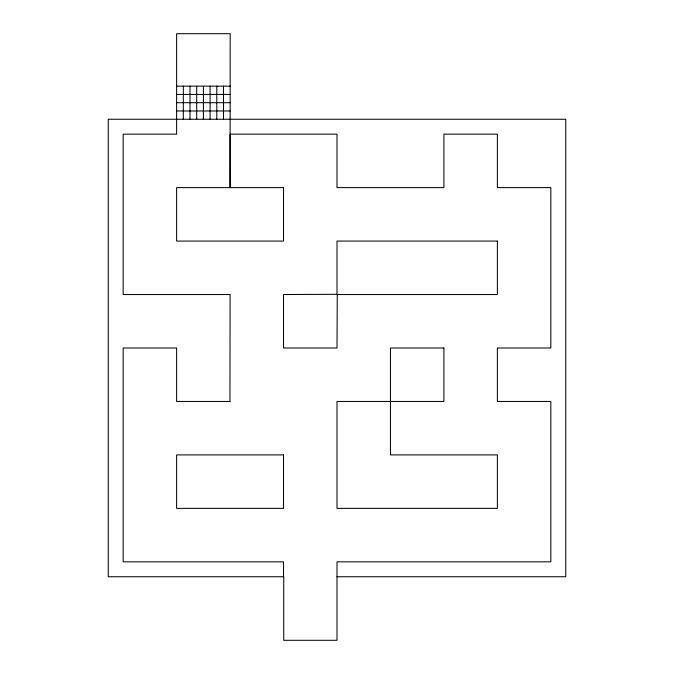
<?xml version="1.0" encoding="UTF-8"?>
<svg xmlns="http://www.w3.org/2000/svg" width="674" height="674" viewBox="0 0 674 674"><rect width="100%" height="100%" fill="white"/><g stroke="black" fill="none" stroke-linecap="round" stroke-linejoin="round"><path stroke-width="1.01" d="M176.622 86.146L230.179 86.146M176.622 94.419L230.179 94.419M176.622 102.701L230.179 102.701M176.622 110.974L230.179 110.974M229.96 401.451L176.622 401.451L176.622 347.995L123.165 347.995L123.165 561.83L283.543 561.83L283.543 576.742M337 576.742L565.747 576.742L565.747 119.247L108.253 119.247L108.253 576.742L283.737 576.742L283.737 640.3L337 640.3L337 561.83L550.835 561.83L550.835 401.451L497.378 401.451L497.378 347.995L550.835 347.995L550.835 187.616L497.378 187.616L497.378 134.16L443.913 134.16L443.913 187.616L337 187.616L337 134.16L230.087 134.16L230.087 187.616L230.179 33.7L176.622 33.7L176.622 134.16L123.165 134.16L123.165 294.538L230.087 294.538L229.96 401.578M223.482 86.146L223.482 119.247M216.792 86.146L216.792 119.247M210.094 86.146L210.094 119.247M203.405 86.146L203.405 119.247M196.707 86.146L196.707 119.247M190.009 86.146L190.009 119.247M183.32 86.146L183.32 119.247M283.543 187.616L176.622 187.616L176.622 241.073L283.543 241.073L283.543 187.616M497.378 241.073L337 241.073L337 294.302L283.543 294.538L283.543 347.995L337 347.995L337.261 294.538L497.378 294.538L497.378 241.073M443.913 347.995L390.457 347.995L390.457 454.908L497.378 454.908L497.378 508.373L337 508.373L337 401.451L443.913 401.451L443.913 347.995M283.543 454.908L176.622 454.908L176.622 508.373L283.543 508.373L283.543 454.908"/></g></svg>
